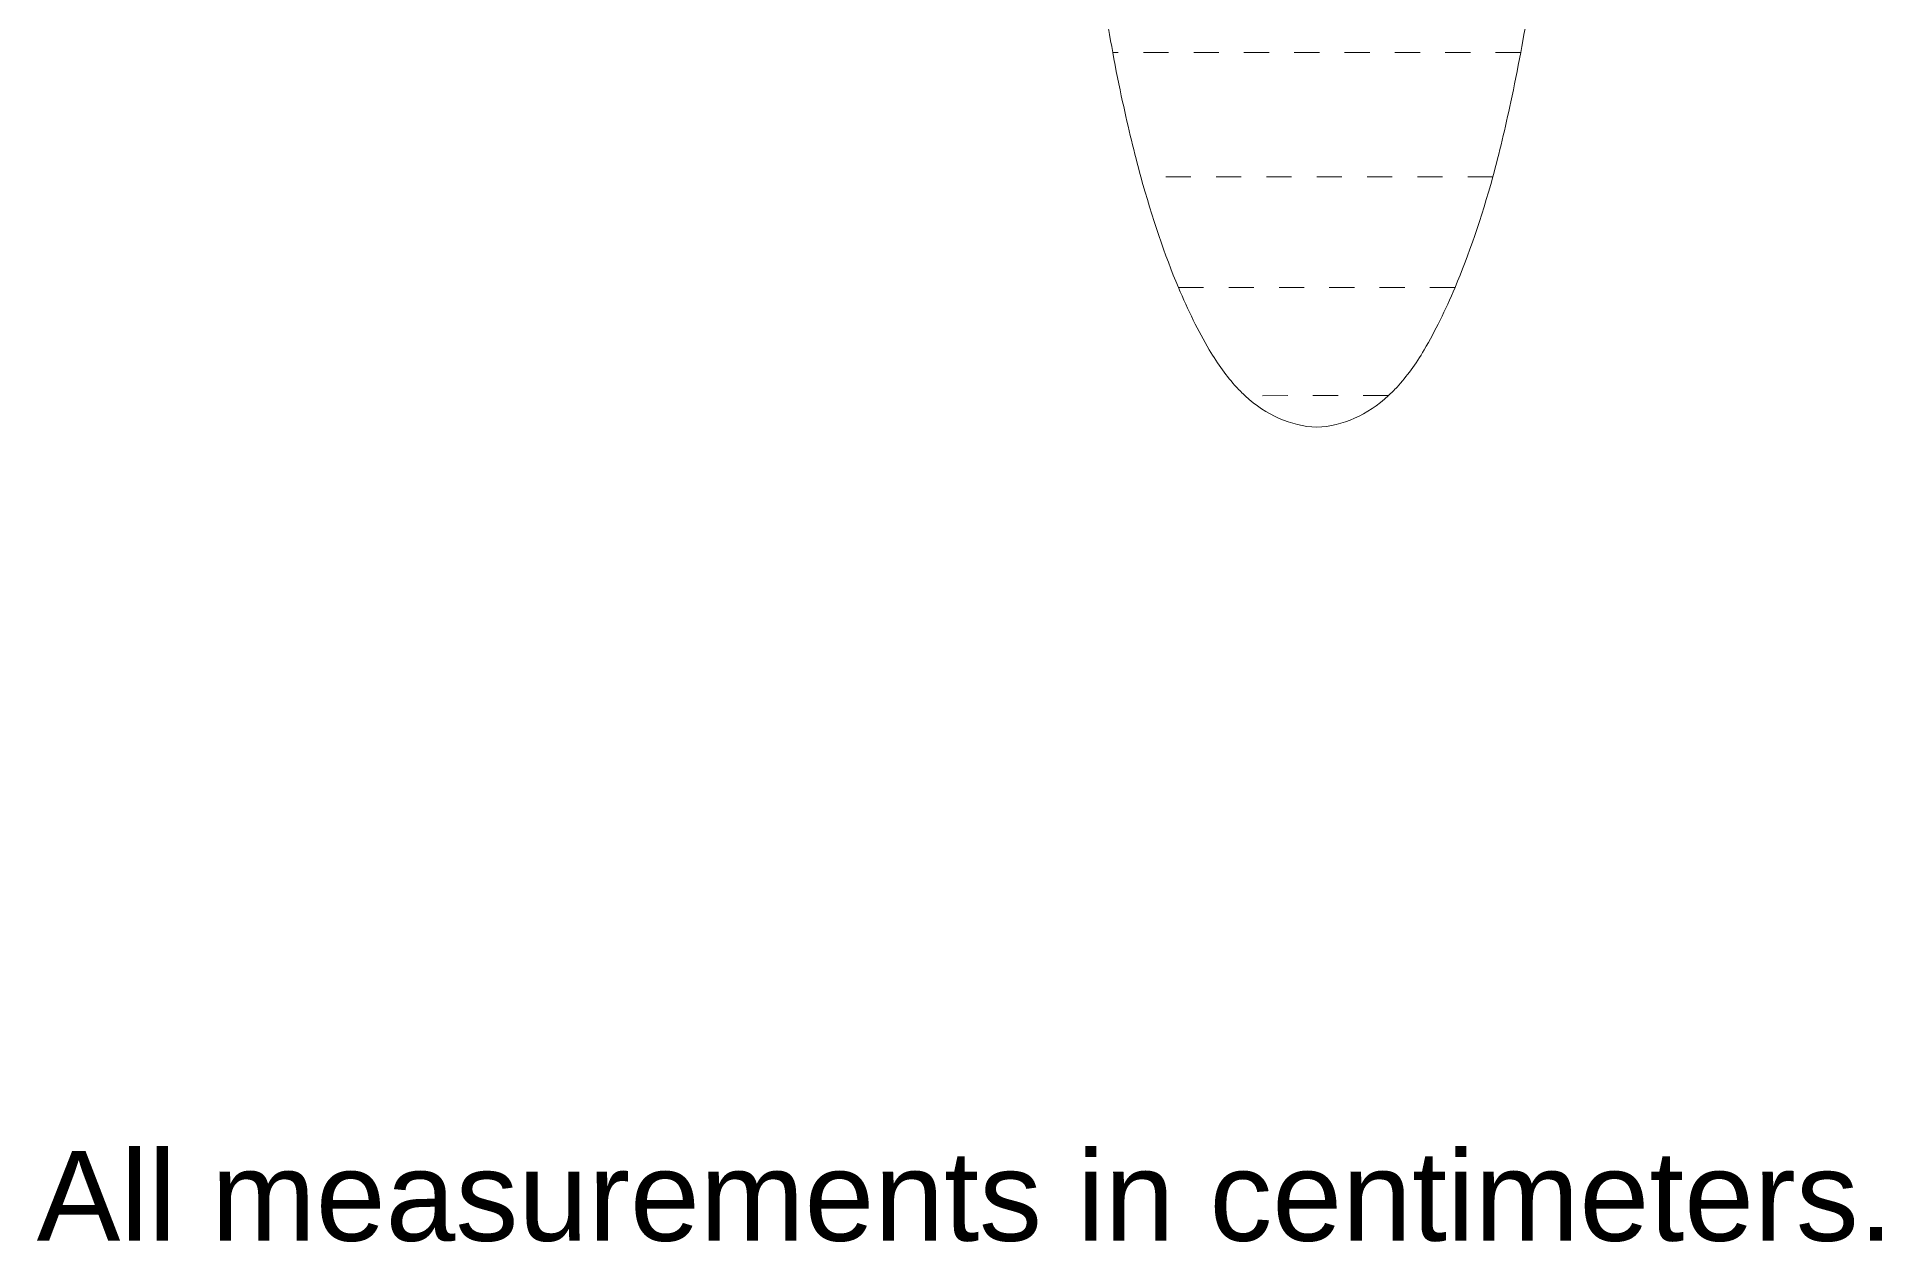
# Model space of a CAD drawing. Header units: millimetres. Extents: x 59 to 361, y 42 to 245.
# Drawn here: x 109.21 to 155.34, y 43.7 to 73.82 of the extents above; entities that cross this region are included whole.
import ezdxf

# ---------------------------------------------------------------- set-up
doc = ezdxf.new("R2010")
doc.units = ezdxf.units.MM
doc.header["$MEASUREMENT"] = 0
doc.layers.add('4-view', color=7, linetype='Continuous', lineweight=0)
doc.layers.add('Scale Ruler 100', color=7, linetype='Continuous', lineweight=0)

msp = doc.modelspace()

# ---------------------------------------------------------------- linework, layer by layer
at = {"layer": '4-view', "color": 7, "lineweight": 18}
for p, q in [((136.24, 73.432), (136.104, 73.432)), ((137.498, 73.432), (136.869, 73.432)), ((138.756, 73.432), (138.127, 73.432)), ((140.013, 73.432), (139.384, 73.432)), ((141.271, 73.432), (140.642, 73.432)), ((142.529, 73.432), (141.9, 73.432)), ((143.787, 73.432), (143.158, 73.432)), ((145.045, 73.432), (144.415, 73.432)), ((146.302, 73.432), (145.673, 73.432)), ((138.059, 70.329), (137.43, 70.329)), ((139.316, 70.329), (138.687, 70.329)), ((140.574, 70.329), (139.945, 70.329)), ((141.832, 70.329), (141.203, 70.329)), ((143.089, 70.329), (142.461, 70.329)), ((144.347, 70.329), (143.719, 70.329)), ((145.605, 70.329), (144.976, 70.329)), ((138.373, 67.562), (137.744, 67.562)), ((139.631, 67.562), (139.002, 67.562)), ((140.888, 67.562), (140.26, 67.562)), ((142.146, 67.562), (141.517, 67.562)), ((143.404, 67.562), (142.775, 67.562)), ((144.661, 67.562), (144.033, 67.562)), ((140.479, 64.858), (139.851, 64.853)), ((141.737, 64.858), (141.109, 64.858)), ((142.995, 64.858), (142.366, 64.858))]:
    msp.add_line(p, q, dxfattribs=at)
msp.add_open_spline([(134.841, 88.566), (134.846, 88.252), (134.856, 87.938), (134.862, 87.628), (134.877, 87.036), (134.893, 86.455), (134.914, 85.883), (135.045, 82.094), (135.313, 78.777), (135.706, 75.931), (135.826, 75.056), (135.957, 74.223), (136.104, 73.432), (136.182, 73.007), (136.261, 72.598), (136.35, 72.205), (136.492, 71.545), (136.644, 70.921), (136.806, 70.329), (137.089, 69.297), (137.403, 68.374), (137.744, 67.562), (137.985, 66.991), (138.242, 66.472), (138.515, 66.006), (138.729, 65.644), (138.955, 65.335), (139.195, 65.073), (139.269, 64.994), (139.342, 64.921), (139.416, 64.853), (139.945, 64.365), (140.543, 64.103), (141.203, 64.066), (141.868, 64.103), (142.466, 64.371), (142.995, 64.858), (143.069, 64.926), (143.142, 64.994), (143.21, 65.073), (143.451, 65.335), (143.677, 65.644), (143.891, 66.006), (144.164, 66.472), (144.421, 66.991), (144.661, 67.562), (145.003, 68.374), (145.317, 69.297), (145.605, 70.329), (145.767, 70.921), (145.914, 71.545), (146.056, 72.205), (146.14, 72.598), (146.223, 73.007), (146.302, 73.432), (146.449, 74.223), (146.585, 75.056), (146.705, 75.931), (147.099, 78.777), (147.36, 82.094), (147.491, 85.883), (147.513, 86.455), (147.528, 87.036), (147.544, 87.628), (147.549, 87.938), (147.559, 88.252), (147.565, 88.566)], degree=3, knots=[0, 0, 0, 0, 1, 1, 1, 2, 2, 2, 3, 3, 3, 4, 4, 4, 5, 5, 5, 6, 6, 6, 7, 7, 7, 8, 8, 8, 9, 9, 9, 10, 10, 10, 11, 11, 11, 12, 12, 12, 13, 13, 13, 14, 14, 14, 15, 15, 15, 16, 16, 16, 17, 17, 17, 18, 18, 18, 19, 19, 19, 20, 20, 20, 21, 21, 21, 22, 22, 22, 22], dxfattribs=at)

# ---------------------------------------------------------------- texts
at = {"layer": 'Scale Ruler 100', "insert": (109.204, 43.7), "char_height": 0.2, "attachment_point": 7}
msp.add_mtext('\\C7;\\FArial|b0|i0|c1;\\H2.247900;\\W1.000000;All measurements in centimeters.', dxfattribs=at)

doc.saveas('drawing.dxf')
